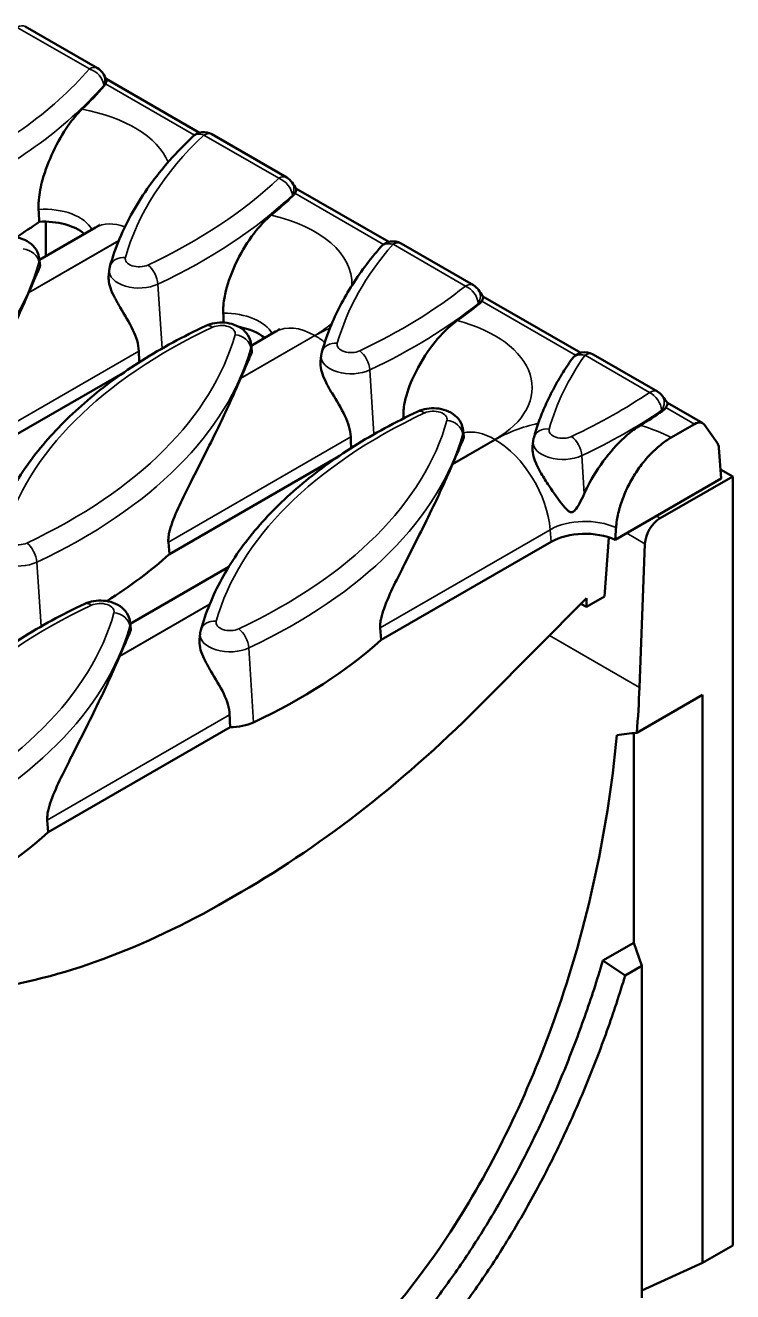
# Model space of a CAD drawing. Header units: millimetres. Extents: x 0 to 1485, y 0 to 1050.
# Drawn here: x 426.9 to 460, y 87.6 to 146.7 of the extents above; entities that cross this region are included whole.
import ezdxf

# ---------------------------------------------------------------- set-up
doc = ezdxf.new("R2010")
doc.units = ezdxf.units.MM
doc.header["$LTSCALE"] = 2.5
doc.layers.add('Sichtbar (ISO)', color=7, linetype='Continuous', lineweight=50)
doc.layers.add('Sichtbar schmal (ISO)', color=7, linetype='Continuous', lineweight=35)

msp = doc.modelspace()

# ---------------------------------------------------------------- linework, layer by layer
at = {"layer": 'Sichtbar (ISO)'}
for p, q in [((426.946, 146.665), (430.316, 144.72)), ((435.086, 141.707), (430.73, 144.222)), ((435.661, 141.634), (439.16, 139.614)), ((443.924, 136.604), (439.59, 139.107)), ((427.605, 135.762), (430.224, 137.274)), ((427.906, 137.553), (427.906, 135.936)), ((444.499, 136.531), (447.879, 134.58)), ((427.598, 135.825), (427.632, 135.507)), ((430.871, 135.306), (430.841, 135.031)), ((452.896, 131.424), (448.325, 134.063)), ((437.504, 131.757), (438.642, 132.414)), ((437.497, 131.82), (437.531, 131.502)), ((453.471, 131.351), (456.48, 129.614)), ((440.77, 131.301), (440.741, 131.026)), ((431.607, 130.543), (423.776, 126.022)), ((458.592, 128.136), (456.943, 129.088)), ((447.397, 127.815), (447.431, 127.498)), ((457.122, 127.467), (458.217, 128.099)), ((458.676, 128.058), (459.281, 127.198)), ((450.67, 127.297), (450.645, 127.061)), ((459.35, 126.985), (459.463, 125.552)), ((441.506, 126.538), (433.676, 122.017)), ((454.504, 122.689), (459.463, 125.552)), ((459.993, 125.654), (456.603, 123.697)), ((459.993, 125.654), (459.429, 125.98)), ((459.993, 125.654), (459.993, 89.729)), ((433.676, 122.017), (433.63, 122.584)), ((451.508, 122.593), (443.575, 118.012)), ((454.008, 120.047), (454.212, 122.803)), ((455.897, 122.51), (455.639, 115.792)), ((431.847, 118.771), (436.449, 121.428)), ((453.16, 119.958), (448.451, 115.21)), ((453.16, 119.557), (452.907, 119.703)), ((453.16, 119.557), (454.008, 120.047)), ((453.16, 119.958), (453.16, 119.557)), ((431.84, 118.834), (431.875, 118.516)), ((435.113, 118.315), (435.084, 118.04)), ((443.575, 118.012), (443.529, 118.579)), ((455.515, 113.679), (458.579, 115.448)), ((458.579, 115.448), (458.579, 88.912)), ((436.514, 113.936), (428.019, 109.031)), ((455.377, 103.871), (455.377, 113.663)), ((428.019, 109.031), (427.973, 109.598)), ((436.339, 105.835), (437.046, 106.243)), ((453.933, 103.037), (455.377, 103.871)), ((455.751, 102.792), (455.377, 103.871)), ((454.973, 102.344), (453.933, 103.037)), ((455.751, 102.792), (454.973, 102.344)), ((455.751, 87.279), (455.751, 102.792)), ((459.993, 89.729), (458.579, 88.912)), ((458.579, 88.912), (455.751, 87.624))]:
    msp.add_line(p, q, dxfattribs=at)
for centre, start, end in [((429.941, 144.07), 32.04281, 60), ((435.286, 140.984), 60, 133.36662), ((438.785, 138.964), 33.6042, 60), ((444.124, 135.881), 60, 138.73782), ((447.504, 133.93), 34.95065, 60), ((453.096, 130.702), 60, 144.78647), ((456.105, 128.964), 36.14378, 60)]:
    msp.add_arc(centre, 0.75, start, end, dxfattribs=at)
for centre, major_axis, ratio, start_param, end_param in [((352.313, 191.133), (82.991, -65.722), 0.217428, 0.543427, 0.548651), ((405.54, 151.149), (28.061, 0), 0.57735, 5.741904, 5.818975), ((360.047, 185.736), (85.647, -68.162), 0.215947, 0.584549, 0.589848), ((415.439, 147.144), (28.061, 0), 0.57735, 5.672662, 5.739106), ((405.54, 147.883), (28.411, 0), 0.57735, 5.542918, 5.601371), ((427.845, 136.254), (-2.25, 0), 0.57735, 3.733481, 4.822262), ((368.835, 179.604), (87.18, -69.604), 0.214902, 0.623883, 0.629295), ((399.883, 138.162), (28.061, 0), 0.57735, 6.037665, 6.038748), ((425.339, 143.139), (28.061, 0), 0.57735, 5.601322, 5.660781), ((436.263, 131.394), (-2.25, 0), 0.57735, 3.733481, 4.411305), ((409.782, 134.158), (28.061, 0), 0.57735, 6.037665, 6.038748), ((378.642, 172.822), (87.587, -70.08), 0.214138, 0.662154, 0.667728), ((435.238, 139.134), (28.061, 0), 0.57735, 5.528256, 5.583454), ((458.217, 127.486), (0.375, 0.65), 0.57735, 6.021386, 7.068583), ((458.821, 126.626), (0.375, 0.65), 0.57735, 5.585054, 6.021386), ((419.682, 130.153), (28.061, 0), 0.57735, 6.037665, 6.038748), ((456.603, 122.881), (0.5, 0.866), 0.57735, 0.785398, 2.310816), ((453.099, 121.674), (-2.25, 0), 0.57735, 4.038332, 5.497787), ((409.782, 130.892), (28.411, 0), 0.57735, 5.542918, 5.711515), ((419.682, 126.887), (28.411, 0), 0.57735, 5.39525, 5.711515), ((404.125, 121.172), (28.061, 0), 0.57735, 6.037665, 6.038748), ((437.602, 142.665), (23.078, 38.635), 0.567188, 3.935418, 4.300749), ((436.505, 114.946), (1.75, 0), 0.57735, 4.717382, 5.39525), ((404.125, 117.906), (28.411, 0), 0.57735, 5.39525, 5.711515), ((436.895, 142.256), (23.078, 38.635), 0.567188, 3.570087, 3.935418)]:
    msp.add_ellipse(centre, major_axis=major_axis, ratio=ratio, start_param=start_param, end_param=end_param, dxfattribs=at)
for points, degree in [([(430.695, 143.989), (430.678, 143.956), (430.657, 143.925), (430.631, 143.895)], 3), ([(439.544, 138.88), (439.52, 138.837), (439.488, 138.796), (439.448, 138.758)], 3), ([(427.599, 137.545), (427.589, 137.738), (427.578, 137.931), (427.568, 138.123)], 3), ([(427.609, 135.396), (427.627, 135.436), (427.635, 135.475), (427.632, 135.507)], 3), ([(448.269, 133.842), (448.238, 133.789), (448.194, 133.739), (448.137, 133.694)], 3), ([(436.214, 132.837), (436.207, 132.982), (436.201, 133.127), (436.194, 133.272)], 3), ([(432.247, 131.506), (432.258, 131.246), (432.269, 130.981)], 2), ([(437.509, 131.391), (437.527, 131.431), (437.535, 131.47), (437.531, 131.502)], 3), ([(444.611, 128.357), (444.611, 128.376), (444.61, 128.394), (444.609, 128.412)], 3), ([(442.147, 127.501), (442.157, 127.241), (442.168, 126.976)], 2), ([(447.408, 127.386), (447.426, 127.427), (447.434, 127.465), (447.431, 127.498)], 3), ([(431.852, 118.405), (431.87, 118.445), (431.878, 118.484), (431.874, 118.516)], 3), ([(455.639, 115.792), (455.611, 115.085), (455.57, 114.381), (455.515, 113.679)], 3), ([(436.49, 114.515), (436.502, 114.228), (436.514, 113.936)], 2), ([(455.515, 113.679), (455.202, 113.643), (454.89, 113.607), (454.578, 113.57)], 3)]:
    msp.add_open_spline(points, degree=degree, dxfattribs=at)
for points, knots in [([(430.738, 144.209), (430.745, 144.198), (430.749, 144.183), (430.75, 144.132), (430.74, 144.088), (430.709, 144.017), (430.702, 144.003), (430.695, 143.989)], [0.0862927, 0.0862927, 0.0862927, 0.0862927, 0.126081, 0.126081, 0.1958506, 0.1958506, 0.2120428, 0.2120428, 0.2120428, 0.2120428]), ([(427.568, 138.123), (427.565, 138.191), (427.563, 138.26), (427.566, 138.41), (427.57, 138.491), (427.602, 138.878), (427.667, 139.197), (427.872, 139.935), (428.041, 140.382), (428.458, 141.265), (428.699, 141.682), (429.161, 142.34), (429.376, 142.597), (429.589, 142.801)], [-1.505197, -1.505197, -1.505197, -1.505197, -1.453148, -1.453148, -1.394229, -1.394229, -1.176083, -1.176083, -0.881899, -0.881899, -0.579996, -0.579996, -0.331461, -0.331461, -0.331461, -0.331461]), ([(430.901, 135.463), (431.022, 135.898), (431.172, 136.329), (431.529, 137.181), (431.735, 137.601), (432.202, 138.429), (432.463, 138.836), (433.036, 139.635), (433.349, 140.026), (434.023, 140.791), (434.385, 141.165), (434.771, 141.53)], [5.6570493, 5.6570493, 5.6570493, 5.6570493, 5.7349261, 5.7349261, 5.8128028, 5.8128028, 5.8906796, 5.8906796, 5.9685564, 5.9685564, 6.0464331, 6.0464331, 6.0464331, 6.0464331]), ([(439.596, 139.098), (439.606, 139.082), (439.609, 139.058), (439.595, 138.989), (439.578, 138.944), (439.546, 138.885), (439.545, 138.882), (439.544, 138.88)], [0.0796448, 0.0796448, 0.0796448, 0.0796448, 0.1422541, 0.1422541, 0.205392, 0.205392, 0.2082513, 0.2082513, 0.2082513, 0.2082513]), ([(436.194, 133.272), (436.192, 133.333), (436.191, 133.395), (436.193, 133.527), (436.197, 133.597), (436.221, 133.883), (436.26, 134.104), (436.419, 134.749), (436.582, 135.179), (436.987, 136.039), (437.244, 136.473), (437.784, 137.221), (438.064, 137.537), (438.374, 137.808), (438.402, 137.833), (438.431, 137.856)], [-1.386152, -1.386152, -1.386152, -1.386152, -1.343537, -1.343537, -1.296942, -1.296942, -1.155342, -1.155342, -0.886419, -0.886419, -0.581759, -0.581759, -0.288466, -0.288466, -0.258677, -0.258677, -0.258677, -0.258677]), ([(430.224, 137.274), (430.295, 137.315), (430.346, 137.351), (430.401, 137.393), (430.413, 137.405), (430.413, 137.405)], [3.1415927, 3.1415927, 3.1415927, 3.1415927, 3.2862916, 3.2862916, 3.4018536, 3.4018536, 3.4018536, 3.4018536]), ([(425.479, 136.69), (425.617, 136.755), (425.759, 136.796), (426.053, 136.845), (426.207, 136.851), (426.511, 136.826), (426.662, 136.795), (426.956, 136.688), (427.1, 136.613), (427.336, 136.409), (427.433, 136.296), (427.551, 136.053), (427.585, 135.941), (427.598, 135.825)], [0.102537, 0.102537, 0.102537, 0.102537, 0.502627, 0.502627, 0.927097, 0.927097, 1.350551, 1.350551, 1.766423, 1.766423, 2.082244, 2.082244, 2.294291, 2.294291, 2.294291, 2.294291]), ([(440.8, 131.458), (440.897, 131.804), (441.011, 132.148), (441.276, 132.828), (441.427, 133.165), (441.763, 133.832), (441.948, 134.161), (442.352, 134.811), (442.571, 135.131), (443.042, 135.761), (443.293, 136.071), (443.561, 136.376)], [5.6570493, 5.6570493, 5.6570493, 5.6570493, 5.71897, 5.71897, 5.7808907, 5.7808907, 5.8428115, 5.8428115, 5.9047322, 5.9047322, 5.9666529, 5.9666529, 5.9666529, 5.9666529]), ([(430.871, 135.306), (430.872, 135.317), (430.873, 135.327), (430.876, 135.349), (430.878, 135.359), (430.882, 135.38), (430.884, 135.391), (430.888, 135.412), (430.89, 135.422), (430.895, 135.443), (430.898, 135.453), (430.901, 135.463)], [5.5596905, 5.5596905, 5.5596905, 5.5596905, 5.57916226, 5.57916226, 5.59863402, 5.59863402, 5.61810578, 5.61810578, 5.63757754, 5.63757754, 5.6570493, 5.6570493, 5.6570493, 5.6570493]), ([(427.109, 134.242), (427.207, 134.468), (427.297, 134.679), (427.46, 135.058), (427.538, 135.239), (427.609, 135.396)], [5.6696828, 5.6696828, 5.6696828, 5.6696828, 5.9076607, 5.9076607, 6.1399115, 6.1399115, 6.1399115, 6.1399115]), ([(430.841, 135.031), (430.835, 134.968), (430.834, 134.9), (430.851, 134.707), (430.883, 134.577), (430.972, 134.312), (431.042, 134.155), (431.202, 133.843), (431.291, 133.687), (431.58, 133.197), (431.806, 132.843), (432.131, 132.162), (432.234, 131.83), (432.247, 131.506)], [3.8013839, 3.8013839, 3.8013839, 3.8013839, 3.8486369, 3.8486369, 3.9329934, 3.9329934, 4.0314686, 4.0314686, 4.1299438, 4.1299438, 4.3729414, 4.3729414, 4.5970062, 4.5970062, 4.5970062, 4.5970062]), ([(423.73, 126.589), (423.725, 126.653), (423.726, 126.722), (423.74, 126.87), (423.753, 126.949), (423.804, 127.189), (423.856, 127.352), (424.036, 127.856), (424.202, 128.217), (424.539, 128.918), (424.711, 129.258), (425.325, 130.468), (425.798, 131.395), (426.555, 132.985), (426.859, 133.664), (427.102, 134.225)], [0.001445, 0.001445, 0.001445, 0.001445, 0.046776, 0.046776, 0.093551, 0.093551, 0.187102, 0.187102, 0.417891, 0.417891, 0.64868, 0.64868, 1.339149, 1.339149, 1.926999, 1.926999, 1.926999, 1.926999]), ([(448.33, 134.057), (448.331, 134.055), (448.332, 134.054), (448.342, 134.034), (448.34, 134.002), (448.312, 133.924), (448.294, 133.887), (448.269, 133.842)], [0.0740829, 0.0740829, 0.0740829, 0.0740829, 0.0803179, 0.0803179, 0.1558267, 0.1558267, 0.2049006, 0.2049006, 0.2049006, 0.2049006]), ([(425.244, 122.477), (425.471, 123.291), (425.799, 124.092), (426.647, 125.646), (427.166, 126.401), (428.381, 127.85), (429.076, 128.544), (430.625, 129.862), (431.479, 130.485), (433.328, 131.649), (434.323, 132.19), (435.378, 132.685)], [5.6570493, 5.6570493, 5.6570493, 5.6570493, 5.8027839, 5.8027839, 5.9485186, 5.9485186, 6.0942532, 6.0942532, 6.2399879, 6.2399879, 6.3857225, 6.3857225, 6.3857225, 6.3857225]), ([(435.378, 132.685), (435.517, 132.75), (435.658, 132.791), (435.953, 132.841), (436.106, 132.847), (436.411, 132.821), (436.562, 132.791), (436.856, 132.683), (436.999, 132.608), (437.235, 132.404), (437.332, 132.291), (437.45, 132.048), (437.485, 131.937), (437.497, 131.82)], [0.102537, 0.102537, 0.102537, 0.102537, 0.502627, 0.502627, 0.927097, 0.927097, 1.350551, 1.350551, 1.766423, 1.766423, 2.082244, 2.082244, 2.294291, 2.294291, 2.294291, 2.294291]), ([(438.642, 132.414), (438.712, 132.455), (438.763, 132.491), (438.819, 132.533), (438.83, 132.545), (438.83, 132.545)], [3.1415927, 3.1415927, 3.1415927, 3.1415927, 3.2862916, 3.2862916, 3.4018536, 3.4018536, 3.4018536, 3.4018536]), ([(444.609, 128.412), (444.606, 128.494), (444.607, 128.577), (444.618, 128.77), (444.63, 128.879), (444.714, 129.384), (444.853, 129.795), (445.239, 130.673), (445.533, 131.187), (446.166, 132.045), (446.473, 132.385), (446.899, 132.759), (447.012, 132.849), (447.125, 132.929)], [-1.389277, -1.389277, -1.389277, -1.389277, -1.324726, -1.324726, -1.243618, -1.243618, -0.955277, -0.955277, -0.588342, -0.588342, -0.290345, -0.290345, -0.182575, -0.182575, -0.182575, -0.182575]), ([(437.009, 130.237), (437.107, 130.463), (437.197, 130.675), (437.36, 131.054), (437.437, 131.234), (437.509, 131.391)], [5.6696828, 5.6696828, 5.6696828, 5.6696828, 5.9076607, 5.9076607, 6.1399115, 6.1399115, 6.1399115, 6.1399115]), ([(440.77, 131.301), (440.771, 131.312), (440.773, 131.323), (440.776, 131.344), (440.778, 131.355), (440.781, 131.376), (440.783, 131.386), (440.788, 131.407), (440.79, 131.417), (440.795, 131.438), (440.798, 131.448), (440.8, 131.458)], [5.5596905, 5.5596905, 5.5596905, 5.5596905, 5.57916226, 5.57916226, 5.59863402, 5.59863402, 5.61810578, 5.61810578, 5.63757754, 5.63757754, 5.6570493, 5.6570493, 5.6570493, 5.6570493]), ([(440.741, 131.026), (440.734, 130.963), (440.734, 130.896), (440.751, 130.703), (440.782, 130.572), (440.872, 130.307), (440.941, 130.151), (441.101, 129.838), (441.191, 129.682), (441.48, 129.193), (441.706, 128.838), (442.03, 128.157), (442.133, 127.825), (442.147, 127.501)], [3.8013839, 3.8013839, 3.8013839, 3.8013839, 3.8486369, 3.8486369, 3.9329934, 3.9329934, 4.0314686, 4.0314686, 4.1299438, 4.1299438, 4.3729414, 4.3729414, 4.5970062, 4.5970062, 4.5970062, 4.5970062]), ([(450.7, 127.454), (450.771, 127.708), (450.851, 127.961), (451.032, 128.464), (451.133, 128.714), (451.352, 129.21), (451.471, 129.456), (451.729, 129.943), (451.867, 130.185), (452.161, 130.663), (452.318, 130.9), (452.483, 131.134)], [5.6570493, 5.6570493, 5.6570493, 5.6570493, 5.7025845, 5.7025845, 5.7481196, 5.7481196, 5.7936548, 5.7936548, 5.83919, 5.83919, 5.8847252, 5.8847252, 5.8847252, 5.8847252]), ([(433.63, 122.584), (433.625, 122.648), (433.626, 122.717), (433.639, 122.866), (433.652, 122.945), (433.704, 123.184), (433.755, 123.347), (433.935, 123.851), (434.101, 124.212), (434.438, 124.914), (434.61, 125.253), (435.224, 126.463), (435.698, 127.39), (436.455, 128.98), (436.758, 129.659), (437.002, 130.22)], [0.001445, 0.001445, 0.001445, 0.001445, 0.046776, 0.046776, 0.093551, 0.093551, 0.187102, 0.187102, 0.417891, 0.417891, 0.64868, 0.64868, 1.339149, 1.339149, 1.926999, 1.926999, 1.926999, 1.926999]), ([(456.946, 129.083), (456.949, 129.079), (456.952, 129.073), (456.955, 129.043), (456.946, 129.007), (456.909, 128.931), (456.894, 128.904), (456.876, 128.873)], [0.0693221, 0.0693221, 0.0693221, 0.0693221, 0.0932928, 0.0932928, 0.1675174, 0.1675174, 0.2018572, 0.2018572, 0.2018572, 0.2018572]), ([(435.144, 118.472), (435.37, 119.286), (435.698, 120.087), (436.546, 121.642), (437.066, 122.396), (438.28, 123.845), (438.975, 124.54), (440.525, 125.857), (441.379, 126.48), (443.228, 127.644), (444.223, 128.185), (445.278, 128.681)], [5.6570493, 5.6570493, 5.6570493, 5.6570493, 5.8027839, 5.8027839, 5.9485186, 5.9485186, 6.0942532, 6.0942532, 6.2399879, 6.2399879, 6.3857225, 6.3857225, 6.3857225, 6.3857225]), ([(445.278, 128.681), (445.416, 128.745), (445.558, 128.786), (445.852, 128.836), (446.006, 128.842), (446.31, 128.817), (446.461, 128.786), (446.755, 128.678), (446.899, 128.603), (447.135, 128.4), (447.232, 128.286), (447.35, 128.044), (447.384, 127.932), (447.397, 127.815)], [0.102537, 0.102537, 0.102537, 0.102537, 0.502627, 0.502627, 0.927097, 0.927097, 1.350551, 1.350551, 1.766423, 1.766423, 2.082244, 2.082244, 2.294291, 2.294291, 2.294291, 2.294291]), ([(456.876, 128.873), (456.875, 128.871), (456.873, 128.869), (456.834, 128.807), (456.777, 128.75), (456.705, 128.701)], [0.16396772, 0.16396772, 0.16396772, 0.16396772, 0.16605226, 0.16605226, 0.23275733, 0.23275733, 0.23275733, 0.23275733]), ([(453.056, 124.841), (453.11, 124.963), (453.166, 125.08), (453.437, 125.615), (453.728, 126.085), (454.382, 126.927), (454.71, 127.278), (455.257, 127.75), (455.467, 127.905), (455.675, 128.033)], [-1.0303848, -1.0303848, -1.0303848, -1.0303848, -0.9394795, -0.9394795, -0.5900259, -0.5900259, -0.2890979, -0.2890979, -0.1057316, -0.1057316, -0.1057316, -0.1057316]), ([(446.908, 126.232), (447.006, 126.459), (447.096, 126.67), (447.259, 127.049), (447.337, 127.229), (447.408, 127.386)], [5.6696828, 5.6696828, 5.6696828, 5.6696828, 5.9076607, 5.9076607, 6.1399115, 6.1399115, 6.1399115, 6.1399115]), ([(450.67, 127.297), (450.671, 127.307), (450.672, 127.318), (450.675, 127.339), (450.677, 127.35), (450.681, 127.371), (450.683, 127.381), (450.687, 127.402), (450.689, 127.413), (450.694, 127.433), (450.697, 127.443), (450.7, 127.454)], [5.5596905, 5.5596905, 5.5596905, 5.5596905, 5.57916226, 5.57916226, 5.59863402, 5.59863402, 5.61810578, 5.61810578, 5.63757754, 5.63757754, 5.6570493, 5.6570493, 5.6570493, 5.6570493]), ([(454.545, 123.258), (454.553, 123.369), (454.566, 123.485), (454.619, 123.818), (454.671, 124.041), (454.793, 124.451), (454.875, 124.677), (455.068, 125.122), (455.181, 125.342), (455.406, 125.732), (455.541, 125.939), (455.83, 126.33), (455.985, 126.513), (456.28, 126.824), (456.447, 126.981), (456.788, 127.256), (456.963, 127.375), (457.122, 127.467)], [2.225091, 2.225091, 2.225091, 2.225091, 2.298542, 2.298542, 2.43352, 2.43352, 2.568851, 2.568851, 2.704182, 2.704182, 2.839606, 2.839606, 2.97503, 2.97503, 3.11037, 3.11037, 3.245709, 3.245709, 3.245709, 3.245709]), ([(450.645, 127.061), (450.635, 126.974), (450.637, 126.883), (450.674, 126.617), (450.73, 126.442), (450.877, 126.101), (450.961, 125.941), (451.163, 125.593), (451.282, 125.408), (451.649, 124.859), (451.875, 124.549), (452.103, 124.254), (452.196, 124.144), (452.315, 124.039), (452.348, 124.015), (452.398, 123.991), (452.419, 123.984), (452.46, 123.979), (452.478, 123.98), (452.518, 123.989), (452.538, 123.998), (452.583, 124.027), (452.609, 124.051), (452.76, 124.22), (452.909, 124.504), (453.056, 124.841)], [-1.06403, -1.06403, -1.06403, -1.06403, -1.019255, -1.019255, -0.938399, -0.938399, -0.865995, -0.865995, -0.779439, -0.779439, -0.602343, -0.602343, -0.466223, -0.466223, -0.401982, -0.401982, -0.3619, -0.3619, -0.32909, -0.32909, -0.291017, -0.291017, -0.238575, -0.238575, -0.013406, -0.013406, -0.013406, -0.013406]), ([(443.529, 118.579), (443.524, 118.643), (443.525, 118.713), (443.539, 118.861), (443.552, 118.94), (443.603, 119.179), (443.655, 119.342), (443.835, 119.846), (444.001, 120.207), (444.338, 120.909), (444.51, 121.248), (445.124, 122.458), (445.597, 123.386), (446.354, 124.976), (446.658, 125.654), (446.901, 126.215)], [0.001445, 0.001445, 0.001445, 0.001445, 0.046776, 0.046776, 0.093551, 0.093551, 0.187102, 0.187102, 0.417891, 0.417891, 0.64868, 0.64868, 1.339149, 1.339149, 1.926999, 1.926999, 1.926999, 1.926999]), ([(419.587, 109.491), (419.814, 110.305), (420.142, 111.105), (420.99, 112.66), (421.509, 113.415), (422.724, 114.864), (423.419, 115.558), (424.968, 116.876), (425.823, 117.499), (427.672, 118.663), (428.667, 119.204), (429.722, 119.699)], [5.6570493, 5.6570493, 5.6570493, 5.6570493, 5.8027839, 5.8027839, 5.9485186, 5.9485186, 6.0942532, 6.0942532, 6.2399879, 6.2399879, 6.3857225, 6.3857225, 6.3857225, 6.3857225]), ([(429.722, 119.699), (429.86, 119.764), (430.001, 119.805), (430.296, 119.854), (430.449, 119.86), (430.754, 119.835), (430.905, 119.804), (431.199, 119.697), (431.342, 119.622), (431.578, 119.418), (431.676, 119.305), (431.794, 119.062), (431.828, 118.951), (431.84, 118.834)], [0.102537, 0.102537, 0.102537, 0.102537, 0.502627, 0.502627, 0.927097, 0.927097, 1.350551, 1.350551, 1.766423, 1.766423, 2.082244, 2.082244, 2.294291, 2.294291, 2.294291, 2.294291]), ([(431.352, 117.251), (431.394, 117.348), (431.435, 117.443), (431.61, 117.852), (431.74, 118.159), (431.852, 118.405)], [5.4826973, 5.4826973, 5.4826973, 5.4826973, 5.5850708, 5.5850708, 5.9462229, 5.9462229, 5.9462229, 5.9462229]), ([(435.113, 118.315), (435.115, 118.326), (435.116, 118.337), (435.119, 118.358), (435.121, 118.368), (435.124, 118.39), (435.126, 118.4), (435.131, 118.421), (435.133, 118.431), (435.138, 118.452), (435.141, 118.462), (435.144, 118.472)], [5.5596905, 5.5596905, 5.5596905, 5.5596905, 5.57916226, 5.57916226, 5.59863402, 5.59863402, 5.61810578, 5.61810578, 5.63757754, 5.63757754, 5.6570493, 5.6570493, 5.6570493, 5.6570493]), ([(435.084, 118.04), (435.077, 117.977), (435.077, 117.909), (435.094, 117.716), (435.125, 117.586), (435.215, 117.321), (435.284, 117.164), (435.444, 116.852), (435.534, 116.696), (435.823, 116.207), (436.049, 115.852), (436.374, 115.171), (436.476, 114.839), (436.49, 114.515)], [3.8013839, 3.8013839, 3.8013839, 3.8013839, 3.8486369, 3.8486369, 3.9329934, 3.9329934, 4.0314686, 4.0314686, 4.1299438, 4.1299438, 4.3729414, 4.3729414, 4.5970062, 4.5970062, 4.5970062, 4.5970062]), ([(427.973, 109.598), (427.968, 109.662), (427.969, 109.731), (427.982, 109.879), (427.995, 109.958), (428.047, 110.198), (428.098, 110.361), (428.279, 110.865), (428.444, 111.226), (428.781, 111.927), (428.953, 112.267), (429.567, 113.477), (430.041, 114.404), (430.798, 115.994), (431.101, 116.673), (431.345, 117.234)], [0.001445, 0.001445, 0.001445, 0.001445, 0.046776, 0.046776, 0.093551, 0.093551, 0.187102, 0.187102, 0.417891, 0.417891, 0.64868, 0.64868, 1.339149, 1.339149, 1.926999, 1.926999, 1.926999, 1.926999]), ([(437.543, 81.053), (439.229, 82.027), (440.879, 83.323), (444.045, 86.519), (445.502, 88.365), (448.663, 93.212), (450.274, 96.461), (453.092, 104.218), (454.149, 108.824), (454.578, 113.57)], [-10.222633, -10.222633, -10.222633, -10.222633, -8.258121, -8.258121, -6.281788, -6.281788, -3.477263, -3.477263, -0.128495, -0.128495, -0.128495, -0.128495]), ([(437.543, 79.285), (438.133, 79.626), (438.718, 80.002), (439.295, 80.41), (439.872, 80.819), (440.442, 81.26), (441.003, 81.732), (441.284, 81.968), (441.562, 82.211), (441.838, 82.462), (442.39, 82.964), (442.932, 83.495), (443.463, 84.054), (443.728, 84.333), (443.991, 84.619), (444.251, 84.912), (444.77, 85.497), (445.277, 86.108), (445.771, 86.742), (446.018, 87.06), (446.262, 87.383), (446.502, 87.712), (446.983, 88.369), (447.449, 89.049), (447.901, 89.75), (448.127, 90.1), (448.35, 90.455), (448.568, 90.815), (449.005, 91.536), (449.427, 92.275), (449.833, 93.032), (450.035, 93.411), (450.234, 93.794), (450.429, 94.181), (450.818, 94.954), (451.191, 95.745), (451.546, 96.55), (451.724, 96.952), (451.897, 97.358), (452.066, 97.768), (452.403, 98.587), (452.723, 99.42), (453.024, 100.265), (453.326, 101.11), (453.608, 101.967), (453.871, 102.835), (453.892, 102.902), (453.912, 102.969), (453.933, 103.037)], [-2, -2, -2, -2, -1.9419943, -1.9419943, -1.9419943, -1.8839887, -1.8839887, -1.8839887, -1.8549858, -1.8549858, -1.8549858, -1.7969801, -1.7969801, -1.7969801, -1.7679773, -1.7679773, -1.7679773, -1.7099716, -1.7099716, -1.7099716, -1.6809688, -1.6809688, -1.6809688, -1.6229631, -1.6229631, -1.6229631, -1.5939603, -1.5939603, -1.5939603, -1.5359546, -1.5359546, -1.5359546, -1.5069518, -1.5069518, -1.5069518, -1.4489461, -1.4489461, -1.4489461, -1.4199433, -1.4199433, -1.4199433, -1.3619376, -1.3619376, -1.3619376, -1.3039319, -1.3039319, -1.3039319, -1.2994702, -1.2994702, -1.2994702, -1.2994702]), ([(454.973, 102.344), (454.708, 101.468), (454.423, 100.603), (454.119, 99.75), (453.814, 98.897), (453.491, 98.056), (453.15, 97.229), (452.98, 96.815), (452.805, 96.405), (452.625, 95.998), (452.266, 95.184), (451.89, 94.385), (451.496, 93.603), (451.299, 93.212), (451.098, 92.824), (450.893, 92.441), (450.483, 91.676), (450.056, 90.927), (449.613, 90.198), (449.392, 89.833), (449.167, 89.473), (448.938, 89.118), (448.48, 88.409), (448.007, 87.72), (447.52, 87.053), (447.276, 86.72), (447.029, 86.392), (446.779, 86.07), (446.278, 85.427), (445.763, 84.807), (445.236, 84.213), (444.973, 83.916), (444.706, 83.626), (444.437, 83.343), (443.898, 82.776), (443.348, 82.236), (442.788, 81.727), (442.508, 81.472), (442.225, 81.225), (441.94, 80.985), (441.37, 80.506), (440.791, 80.058), (440.205, 79.643), (439.619, 79.229), (439.026, 78.848), (438.427, 78.502)], [1.3039319, 1.3039319, 1.3039319, 1.3039319, 1.3619376, 1.3619376, 1.3619376, 1.4199433, 1.4199433, 1.4199433, 1.4489461, 1.4489461, 1.4489461, 1.5069518, 1.5069518, 1.5069518, 1.5359546, 1.5359546, 1.5359546, 1.5939603, 1.5939603, 1.5939603, 1.6229631, 1.6229631, 1.6229631, 1.6809688, 1.6809688, 1.6809688, 1.7099716, 1.7099716, 1.7099716, 1.7679773, 1.7679773, 1.7679773, 1.7969801, 1.7969801, 1.7969801, 1.8549858, 1.8549858, 1.8549858, 1.8839887, 1.8839887, 1.8839887, 1.9419943, 1.9419943, 1.9419943, 2, 2, 2, 2]), ([(420.55, 93.492), (420.977, 89.685), (421.916, 86.592), (424.329, 82.402), (425.726, 80.912), (428.863, 79.318), (430.453, 79.007), (433.916, 79.367), (435.706, 79.993), (437.543, 81.053)], [-7.744365, -7.744365, -7.744365, -7.744365, -5.208679, -5.208679, -3.177976, -3.177976, -1.558219, -1.558219, 0, 0, 0, 0]), ([(438.427, 78.502), (437.602, 78.026), (436.788, 77.629), (435.988, 77.311), (435.189, 76.993), (434.405, 76.755), (433.641, 76.595), (433.259, 76.514), (432.882, 76.454), (432.51, 76.413), (431.766, 76.33), (431.044, 76.325), (430.348, 76.395), (429.999, 76.43), (429.657, 76.483), (429.322, 76.556), (428.652, 76.7), (428.008, 76.918), (427.394, 77.206), (427.087, 77.351), (426.787, 77.513), (426.495, 77.693), (425.911, 78.052), (425.357, 78.481), (424.836, 78.977), (424.576, 79.225), (424.324, 79.489), (424.08, 79.771), (423.592, 80.333), (423.139, 80.962), (422.721, 81.655), (422.512, 82.001), (422.312, 82.363), (422.121, 82.741), (421.74, 83.497), (421.395, 84.316), (421.089, 85.197), (420.937, 85.637), (420.794, 86.092), (420.661, 86.563), (420.395, 87.504), (420.169, 88.506), (419.985, 89.566), (419.801, 90.626), (419.66, 91.746), (419.563, 92.922)], [1.0415474, 1.0415474, 1.0415474, 1.0415474, 1.1214184, 1.1214184, 1.1214184, 1.2012895, 1.2012895, 1.2012895, 1.241225, 1.241225, 1.241225, 1.3210961, 1.3210961, 1.3210961, 1.3610316, 1.3610316, 1.3610316, 1.4409026, 1.4409026, 1.4409026, 1.4808382, 1.4808382, 1.4808382, 1.5607092, 1.5607092, 1.5607092, 1.6006447, 1.6006447, 1.6006447, 1.6805158, 1.6805158, 1.6805158, 1.7204513, 1.7204513, 1.7204513, 1.8003224, 1.8003224, 1.8003224, 1.8402579, 1.8402579, 1.8402579, 1.9201289, 1.9201289, 1.9201289, 2, 2, 2, 2])]:
    msp.add_open_spline(points, degree=3, knots=knots, dxfattribs=at)
msp.add_rational_spline([(454.504, 122.689), (454.524, 122.97), (454.545, 123.258)], [1, 1.00046878011, 1.00077119338], degree=2, dxfattribs=at)
at = {"layer": 'Sichtbar schmal (ISO)'}
for p, q in [((429.941, 144.683), (426.571, 146.628)), ((430.695, 143.989), (434.846, 141.592)), ((438.785, 139.577), (435.286, 141.597)), ((439.544, 138.88), (443.685, 136.489)), ((427.102, 134.225), (431.308, 136.653)), ((431.315, 136.67), (427.109, 134.242)), ((447.504, 134.543), (444.124, 136.494)), ((427.609, 135.396), (427.583, 135.647)), ((433.336, 131.626), (433.142, 134.632)), ((448.269, 133.842), (452.656, 131.309)), ((437.002, 130.22), (440.478, 132.227)), ((440.467, 132.233), (437.009, 130.237)), ((432.247, 131.506), (423.73, 126.589)), ((437.509, 131.391), (437.482, 131.642)), ((456.105, 129.577), (453.096, 131.314)), ((443.236, 127.622), (443.042, 130.627)), ((456.876, 128.873), (458.217, 128.099)), ((442.147, 127.501), (433.63, 122.584)), ((446.901, 126.215), (448.896, 127.367)), ((448.885, 127.373), (446.908, 126.232)), ((447.408, 127.386), (447.382, 127.638)), ((453.056, 124.841), (452.941, 126.622)), ((456.603, 123.697), (456.427, 123.799)), ((451.467, 123.162), (443.529, 118.579)), ((451.467, 123.162), (451.508, 122.593)), ((455.045, 123.002), (455.897, 122.51)), ((427.679, 118.64), (427.485, 121.645)), ((431.345, 117.234), (435.551, 119.662)), ((435.558, 119.679), (431.352, 117.251)), ((431.852, 118.405), (431.825, 118.656)), ((455.639, 115.792), (451.435, 118.219)), ((437.609, 114.162), (437.385, 117.641)), ((436.49, 114.515), (427.973, 109.598))]:
    msp.add_line(p, q, dxfattribs=at)
for centre, major_axis, ratio, start_param, end_param in [((426.571, 146.016), (0.375, 0.65), 0.57735, 0, 0.785398), ((405.54, 151.761), (27.308, 0), 0.57735, 5.39525, 5.817588), ((429.941, 144.07), (0.375, 0.65), 0.57735, 0, 0.785398), ((429.941, 144.07), (-0.566, 0.492), 0.729584, 3.79456, 5.27809), ((429.941, 144.07), (0.636, 0.398), 0.835128, 5.426965, 6.283185), ((405.54, 151.202), (-28.055, 0), 0.57735, 2.253657, 2.675996), ((427.845, 139.52), (5.945, 0), 0.57735, 0.23939, 1.273078), ((458.586, 133.374), (-27.308, 0), 0.57735, 5.734539, 6.123923), ((435.286, 140.984), (-0.515, 0.545), 0.696661, 5.34788, 6.283185), ((435.286, 140.984), (0.375, 0.65), 0.57735, 0, 0.785398), ((438.785, 138.964), (0.375, 0.65), 0.57735, 0, 0.785398), ((415.439, 147.756), (27.308, 0), 0.57735, 5.39525, 5.737734), ((438.785, 138.964), (-0.517, 0.543), 0.698018, 3.861846, 5.345376), ((438.785, 138.964), (0.625, 0.415), 0.813469, 5.335487, 6.283185), ((415.439, 147.197), (-28.055, 0), 0.57735, 2.253657, 2.596142), ((427.845, 136.8), (2.308, 0), 0.57735, 0.288322, 1.691126), ((436.263, 134.66), (5.945, 0), 0.57735, 6.258357, 7.480774), ((432.049, 134.113), (-1.825, 3.161), 0.57735, 5.673046, 6.283185), ((426.845, 135.662), (0.723, -0.201), 0.806163, 0.307895, 1.791425), ((468.485, 129.369), (-27.308, 0), 0.57735, 5.81432, 6.123923), ((444.124, 135.881), (-0.564, 0.495), 0.728381, 5.281026, 6.283185), ((444.124, 135.881), (0.375, 0.65), 0.57735, 0, 0.785398), ((399.883, 138.216), (28.055, 0), 0.57735, 5.39525, 6.123923), ((426.206, 135.775), (1.394, 0), 0.57735, 6.123923, 6.345089), ((431.623, 135.262), (-0.723, 0.201), 0.806163, 4.933018, 6.283185), ((432.262, 135.815), (-0.647, 0), 0.57735, 6.123923, 8.536843), ((432.671, 134.913), (-0.319, 0.679), 0.515222, 4.060529, 5.544059), ((432.262, 135.256), (-1.394, 0), 0.57735, 6.221282, 8.536843), ((425.339, 143.752), (27.308, 0), 0.57735, 5.39525, 5.659415), ((447.504, 133.93), (0.375, 0.65), 0.57735, 0, 0.785398), ((447.504, 133.93), (-0.469, 0.585), 0.662736, 3.919279, 5.402809), ((447.504, 133.93), (0.615, 0.43), 0.791413, 5.248821, 6.283185), ((425.339, 143.193), (-28.055, 0), 0.57735, 2.253657, 2.517822), ((436.263, 131.94), (2.308, 0), 0.57735, 0.288322, 1.600648), ((452.929, 120.388), (-27.308, 0), 0.57735, 5.39525, 6.123923), ((435.697, 132.006), (-0.319, 0.679), 0.515222, 5.544059, 6.283185), ((436.106, 132.329), (0.647, 0), 0.57735, 6.123923, 8.536843), ((440.467, 129.253), (-1.825, 3.161), 0.57735, 5.497787, 6.283185), ((436.263, 134.66), (-5.945, 0), 0.57735, 2.356194, 2.574693), ((444.681, 129.8), (5.945, 0), 0.57735, 2.201202, 2.356194), ((444.681, 129.8), (5.945, 0), 0.57735, 5.497787, 7.430322), ((409.782, 134.77), (27.308, 0), 0.57735, 5.39525, 6.123923), ((436.745, 131.657), (0.723, -0.201), 0.806163, 0.307895, 1.791425), ((440.478, 129.247), (-1.825, 3.161), 0.57735, 5.318492, 5.497787), ((409.782, 134.211), (28.055, 0), 0.57735, 5.39525, 6.123923), ((436.106, 131.77), (1.394, 0), 0.57735, 6.123923, 6.345089), ((441.523, 131.257), (-0.723, 0.201), 0.806163, 4.933018, 6.283185), ((442.162, 131.81), (-0.647, 0), 0.57735, 6.123923, 8.536843), ((442.57, 130.908), (-0.319, 0.679), 0.515222, 4.060529, 5.544059), ((453.096, 130.702), (-0.613, 0.432), 0.756132, 5.202601, 6.283185), ((453.096, 130.702), (0.375, 0.65), 0.57735, 0, 0.785398), ((442.162, 131.251), (-1.394, 0), 0.57735, 6.221282, 8.536843), ((478.385, 125.365), (-27.308, 0), 0.57735, 5.896247, 6.123923), ((435.238, 139.747), (27.308, 0), 0.57735, 5.39525, 5.582085), ((456.105, 128.964), (0.375, 0.65), 0.57735, 0, 0.785398), ((456.105, 128.964), (-0.423, 0.619), 0.623912, 3.968401, 5.451931), ((456.105, 128.964), (0.606, 0.442), 0.768729, 5.165613, 6.283185), ((462.828, 116.383), (-27.308, 0), 0.57735, 5.39525, 6.123923), ((444.681, 127.08), (-2.308, 0), 0.57735, 4.695084, 4.743667), ((445.597, 128.002), (-0.319, 0.679), 0.515222, 5.544059, 6.283185), ((446.005, 128.324), (0.647, 0), 0.57735, 6.123923, 8.536843), ((435.238, 139.188), (-28.055, 0), 0.57735, 2.253657, 2.440493), ((419.682, 130.765), (27.308, 0), 0.57735, 5.39525, 6.123923), ((446.644, 127.653), (0.723, -0.201), 0.806163, 0.307895, 1.791425), ((446.005, 127.765), (1.394, 0), 0.57735, 6.123923, 6.345089), ((448.885, 124.393), (-1.825, 3.161), 0.57735, 5.497787, 6.105875), ((453.099, 124.94), (5.945, 0), 0.57735, 1.947379, 2.356194), ((451.422, 127.253), (-0.723, 0.201), 0.806163, 4.933018, 6.283185), ((452.061, 127.806), (-0.647, 0), 0.57735, 6.123923, 8.536843), ((453.099, 124.94), (5.945, 0), 0.57735, 0.827466, 1.122565), ((419.682, 130.206), (28.055, 0), 0.57735, 5.39525, 6.123923), ((448.896, 124.387), (-1.825, 3.161), 0.57735, 4.014257, 5.497787), ((452.061, 127.247), (-1.394, 0), 0.57735, 6.221282, 8.536843), ((452.47, 126.903), (-0.319, 0.679), 0.515222, 4.060529, 5.544059), ((453.099, 122.219), (-2.308, 0), 0.57735, 4.035501, 5.497787), ((426.606, 122.829), (-0.647, 0), 0.57735, 6.123923, 8.536843), ((427.014, 121.927), (0.319, -0.679), 0.515222, 0.918936, 2.402466), ((426.606, 122.27), (-1.394, 0), 0.57735, 6.221282, 8.536843), ((447.272, 107.402), (-27.308, 0), 0.57735, 5.39525, 6.123923), ((430.04, 119.02), (-0.319, 0.679), 0.515222, 5.544059, 6.283185), ((430.449, 119.343), (0.647, 0), 0.57735, 6.123923, 8.536843), ((404.125, 121.784), (27.308, 0), 0.57735, 5.39525, 6.123923), ((431.088, 118.671), (0.723, -0.201), 0.806163, 0.307895, 1.791425), ((435.866, 118.271), (-0.723, 0.201), 0.806163, 4.933018, 6.283185), ((404.125, 121.225), (28.055, 0), 0.57735, 5.39525, 6.123923), ((430.449, 118.784), (1.394, 0), 0.57735, 6.123923, 6.345089), ((436.505, 118.265), (-1.394, 0), 0.57735, 6.221282, 8.536843), ((436.505, 118.824), (-0.647, 0), 0.57735, 6.123923, 8.536843), ((436.914, 117.922), (0.319, -0.679), 0.515222, 0.918936, 2.402466)]:
    msp.add_ellipse(centre, major_axis=major_axis, ratio=ratio, start_param=start_param, end_param=end_param, dxfattribs=at)
for points, knots in [([(430.631, 143.895), (430.627, 143.901), (430.623, 143.908), (430.615, 143.919), (430.612, 143.925), (430.608, 143.93)], [1.397523971, 1.397523971, 1.397523971, 1.397523971, 1.398293087, 1.398293087, 1.398963153, 1.398963153, 1.398963153, 1.398963153]), ([(439.448, 138.758), (439.443, 138.766), (439.437, 138.773), (439.429, 138.785), (439.426, 138.79), (439.423, 138.794)], [1.479936945, 1.479936945, 1.479936945, 1.479936945, 1.480848854, 1.480848854, 1.481343366, 1.481343366, 1.481343366, 1.481343366]), ([(448.137, 133.694), (448.131, 133.704), (448.124, 133.713), (448.115, 133.725), (448.113, 133.728), (448.11, 133.732)], [1.559787255, 1.559787255, 1.559787255, 1.559787255, 1.560826436, 1.560826436, 1.561171346, 1.561171346, 1.561171346, 1.561171346])]:
    msp.add_open_spline(points, degree=3, knots=knots, dxfattribs=at)
msp.add_open_spline([(456.705, 128.701), (456.695, 128.714), (456.686, 128.727), (456.676, 128.739)], degree=3, dxfattribs=at)

doc.saveas('drawing.dxf')
